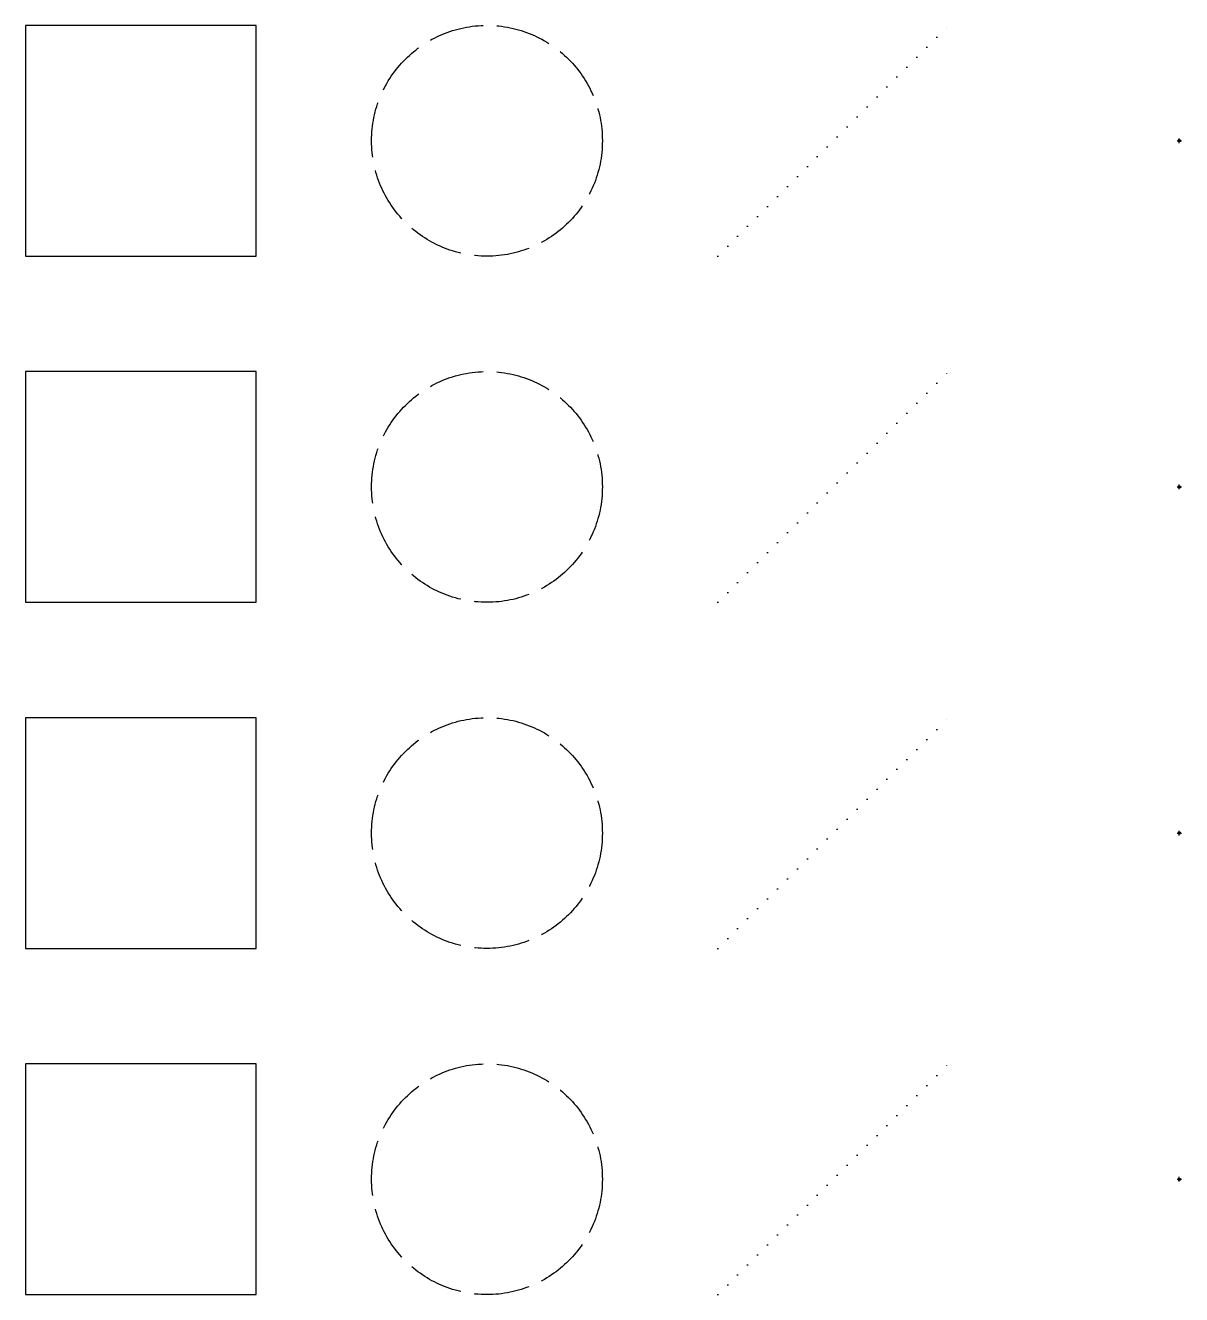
# Model space of a CAD drawing. Header units: millimetres. Extents: x 184 to 685, y 388 to 938.
import ezdxf

# ---------------------------------------------------------------- set-up
doc = ezdxf.new("R2010")
doc.units = ezdxf.units.MM
doc.header["$PDMODE"] = 34
doc.linetypes.add('ACAD_ISO02W100', pattern=[15, 12, -3])
doc.linetypes.add('ACAD_ISO07W100', pattern=[3, 0, -3])
for name, color, linetype in [('blue', 5, 'Continuous'), ('green', 3, 'Continuous'), ('red', 1, 'Continuous'), ('yellow', 2, 'Continuous')]:
    doc.layers.add(name, color=color, linetype=linetype)
doc.linetypes.add('ZIGZAG', pattern='A,0.00254,-5.08,[131,ltypeshp.shx,S=5.08,R=0,X=-5.08,Y=0],-10.16,[131,ltypeshp.shx,S=5.08,R=180,X=5.08,Y=0],-5.08', length=20.32254)

msp = doc.modelspace()

# ---------------------------------------------------------------- linework, layer by layer
at = {"layer": 'blue', "linetype": 'ACAD_ISO07W100', "ltscale": 2}
msp.add_line((483.7, 838.47), (583.7, 938.47), dxfattribs=at)
at = {"layer": 'blue', "linetype": 'ZIGZAG', "ltscale": 0.5}
msp.add_lwpolyline([(183.7, 838.47), (283.7, 838.47), (283.7, 938.47), (183.7, 938.47)], close=True, dxfattribs=at)
at = {"layer": 'blue', "linetype": 'ACAD_ISO02W100', "ltscale": 2}
msp.add_circle((383.7, 888.47), 50, dxfattribs=at)
at = {"layer": 'blue'}
msp.add_point((683.7, 888.47), dxfattribs=at)
at = {"layer": 'green', "linetype": 'ACAD_ISO07W100', "ltscale": 2}
msp.add_line((483.7, 688.47), (583.7, 788.47), dxfattribs=at)
at = {"layer": 'green', "linetype": 'ZIGZAG', "ltscale": 0.5}
msp.add_lwpolyline([(183.7, 688.47), (283.7, 688.47), (283.7, 788.47), (183.7, 788.47)], close=True, dxfattribs=at)
at = {"layer": 'green', "linetype": 'ACAD_ISO02W100', "ltscale": 2}
msp.add_circle((383.7, 738.47), 50, dxfattribs=at)
at = {"layer": 'green'}
msp.add_point((683.7, 738.47), dxfattribs=at)
at = {"layer": 'red', "linetype": 'ACAD_ISO07W100', "ltscale": 2}
msp.add_line((483.7, 538.47), (583.7, 638.47), dxfattribs=at)
at = {"layer": 'red', "linetype": 'ZIGZAG', "ltscale": 0.5}
msp.add_lwpolyline([(183.7, 538.47), (283.7, 538.47), (283.7, 638.47), (183.7, 638.47)], close=True, dxfattribs=at)
at = {"layer": 'red', "linetype": 'ACAD_ISO02W100', "ltscale": 2}
msp.add_circle((383.7, 588.47), 50, dxfattribs=at)
at = {"layer": 'red'}
msp.add_point((683.7, 588.47), dxfattribs=at)
at = {"layer": 'yellow', "linetype": 'ACAD_ISO07W100', "ltscale": 2}
msp.add_line((483.7, 388.47), (583.7, 488.47), dxfattribs=at)
at = {"layer": 'yellow', "linetype": 'ZIGZAG', "ltscale": 0.5}
msp.add_lwpolyline([(183.7, 388.47), (283.7, 388.47), (283.7, 488.47), (183.7, 488.47)], close=True, dxfattribs=at)
at = {"layer": 'yellow', "linetype": 'ACAD_ISO02W100', "ltscale": 2}
msp.add_circle((383.7, 438.47), 50, dxfattribs=at)
at = {"layer": 'yellow'}
msp.add_point((683.7, 438.47), dxfattribs=at)

doc.saveas('drawing.dxf')
